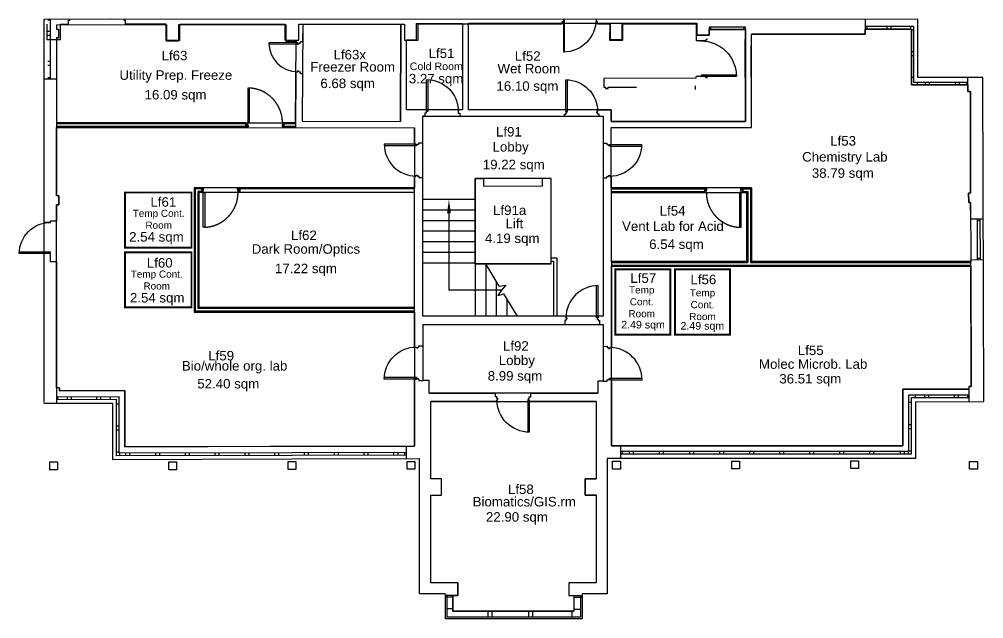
# Model space of a CAD drawing. Header units: millimetres. Extents: x 0 to 43983, y 255 to 59000.
# Drawn here: x 1991 to 27384, y 255 to 16037 of the extents above; entities that cross this region are included whole.
import ezdxf

# ---------------------------------------------------------------- set-up
doc = ezdxf.new("R2010")
doc.units = ezdxf.units.MM
doc.linetypes.add('DASHED', pattern=[19.05, 12.7, -6.35])
for name, color, linetype in [('DOORS', 2, 'Continuous'), ('entire BUILDING-OUTLINE', 5, 'Continuous'), ('EXTERNAL WALLS', 1, 'Continuous'), ('INTERNAL WALLS', 3, 'Continuous'), ('OTHER-DETAIL', 9, 'Continuous'), ('ROOM NAME', 4, 'Continuous'), ('ROOM NUMBER', 7, 'Continuous'), ('STAIRS', 2, 'Continuous'), ('TEXT AREA', 6, 'Continuous'), ('TRWPL_P_FLOOR FINISHES', 1, 'Continuous'), ('WINDOWS', 4, 'Continuous')]:
    doc.layers.add(name, color=color, linetype=linetype)
doc.styles.add('CCCU STANDARD', font='arial.ttf')

# ---------------------------------------------------------------- blocks, each defined once
blk = doc.blocks.new('H1', base_point=(1, 0))
at = {"layer": 'DOORS'}
for p, q in [((1, 1), (0, 1)), ((1, 0.95), (0.001251, 0.95)), ((1, 1), (1, 0.95))]:
    blk.add_line(p, q, dxfattribs=at)
blk.add_arc((1, 1), 1, 180, 270, dxfattribs=at)
blk = doc.blocks.new('A$C76441E63')
at = {"layer": 'DOORS'}
for p, q in [((0, 842), (842, 842)), ((0, 812), (0, 842)), ((841, 812), (0, 812))]:
    blk.add_line(p, q, dxfattribs=at)
blk.add_arc((0, 842), 842, 270, 0, dxfattribs=at)

msp = doc.modelspace()

# ---------------------------------------------------------------- linework, layer by layer
for p, q in [((2795, 4382), (3000, 4382)), ((2795, 4177), (2795, 4382)), ((3000, 4382), (3000, 4177)), ((5926, 4384), (6131, 4384)), ((5926, 4179), (5926, 4384)), ((6131, 4384), (6131, 4179)), ((9068, 4391), (9273, 4391)), ((9068, 4186), (9068, 4391)), ((9273, 4391), (9273, 4186)), ((12202, 4398), (12407, 4398)), ((12202, 4193), (12202, 4398)), ((12407, 4398), (12407, 4193)), ((17613, 4401), (17818, 4401)), ((17613, 4196), (17613, 4401)), ((17818, 4401), (17818, 4196)), ((20753, 4405), (20958, 4405)), ((20753, 4200), (20753, 4405)), ((20958, 4405), (20958, 4200)), ((23886, 4411), (24091, 4411)), ((23886, 4206), (23886, 4411)), ((24091, 4411), (24091, 4206)), ((27013, 4395), (27218, 4395)), ((27013, 4190), (27013, 4395)), ((27218, 4395), (27218, 4190)), ((3000, 4177), (2795, 4177)), ((6131, 4179), (5926, 4179)), ((9273, 4186), (9068, 4186)), ((12407, 4193), (12202, 4193)), ((17818, 4196), (17613, 4196)), ((20958, 4200), (20753, 4200)), ((24091, 4206), (23886, 4206)), ((27218, 4190), (27013, 4190))]:
    msp.add_line(p, q)
at = {"layer": 'DOORS'}
for p, q in [((16284, 15977), (16319, 15977)), ((17213, 15980), (17178, 15980)), ((20065, 14535), (19815, 14535)), ((20065, 14500), (20065, 14535))]:
    msp.add_line(p, q, dxfattribs=at)
at = {"layer": 'DOORS', "linetype": 'DASHED', "ltscale": 500}
for p, q in [((7958, 13188), (7958, 13312)), ((8966, 13188), (8966, 13312)), ((6788, 11600), (6788, 11476)), ((7796, 11600), (7796, 11476)), ((20034, 11600), (20034, 11476)), ((21042, 11600), (21042, 11476))]:
    msp.add_line(p, q, dxfattribs=at)
for points in [[(8005, 13312), (8049, 13312), (8049, 14226), (8005, 14226)], [(7970, 13312), (8002, 13312), (8002, 13188), (7970, 13188)], [(8002, 13253), (8015, 13253), (8015, 13208), (8002, 13208)], [(8922, 13253), (8909, 13253), (8909, 13208), (8922, 13208)], [(8954, 13312), (8922, 13312), (8922, 13188), (8954, 13188)], [(6800, 11476), (6832, 11476), (6832, 11600), (6800, 11600)], [(6832, 11536), (6845, 11536), (6845, 11581), (6832, 11581)], [(6835, 11476), (6879, 11476), (6879, 10562), (6835, 10562)], [(7752, 11536), (7739, 11536), (7739, 11581), (7752, 11581)], [(7784, 11476), (7752, 11476), (7752, 11600), (7784, 11600)], [(20046, 11476), (20078, 11476), (20078, 11600), (20046, 11600)], [(20078, 11536), (20091, 11536), (20091, 11581), (20078, 11581)], [(20995, 11476), (20951, 11476), (20951, 10562), (20995, 10562)], [(20998, 11536), (20985, 11536), (20985, 11581), (20998, 11581)], [(21030, 11476), (20998, 11476), (20998, 11600), (21030, 11600)]]:
    msp.add_lwpolyline(points, close=True, dxfattribs=at)
for centre, start, end in [((8005, 13312), 0, 87.2439), ((6835, 11476), 272.7561, 0), ((20995, 11476), 180, 267.2439)]:
    msp.add_arc(centre, 915, start, end, dxfattribs=at)
at = {"layer": 'entire BUILDING-OUTLINE'}
for p, q in [((4611, 5323), (4541, 5323)), ((4611, 5218), (4541, 5218))]:
    msp.add_line(p, q, dxfattribs=at)
at = {"layer": 'EXTERNAL WALLS'}
for p, q in [((2640, 16034), (2638, 5957)), ((25649, 16037), (2640, 16034)), ((3288, 15910), (3288, 16015)), ((3288, 16015), (3328, 16015)), ((4744, 16012), (4784, 16012)), ((4784, 15907), (4784, 16012)), ((24264, 16037), (24264, 15648)), ((25649, 14502), (25649, 16037)), ((2715, 15910), (2713, 15506)), ((5867, 15889), (2967, 15885)), ((2967, 15885), (2967, 15775)), ((2967, 15775), (3027, 15775)), ((3027, 15775), (3027, 15545)), ((3076, 15505), (3078, 15910)), ((3078, 15910), (3288, 15910)), ((5857, 15906), (4784, 15908)), ((5857, 15481), (5857, 15906)), ((5867, 15889), (5868, 15459)), ((9007, 15894), (6182, 15890)), ((6182, 15890), (6183, 15460)), ((6217, 15907), (8989, 15910)), ((6217, 15482), (6217, 15907)), ((8989, 15485), (8989, 15910)), ((9007, 15894), (9008, 15464)), ((9354, 15485), (9354, 15910)), ((9354, 15910), (12130, 15910)), ((9452, 15895), (9450, 15454)), ((12037, 15899), (9452, 15895)), ((12130, 15910), (12130, 15485)), ((12448, 15496), (12448, 15928)), ((12448, 15928), (13660, 15928)), ((12495, 15485), (12495, 15915)), ((12495, 15915), (14193, 15915)), ((13819, 15932), (17545, 15932)), ((16284, 15917), (16284, 15977)), ((16284, 15917), (16284, 15977)), ((17213, 15920), (17213, 15980)), ((17545, 15932), (17545, 15502)), ((17860, 15502), (17860, 15932)), ((17860, 15932), (19826, 15932)), ((19826, 15616), (19826, 15932)), ((20151, 15833), (20151, 15616)), ((2713, 15506), (3076, 15505)), ((2967, 15545), (2971, 11385)), ((2967, 15545), (3027, 15545)), ((12186, 15496), (12448, 15496)), ((17545, 15502), (17860, 15502)), ((20151, 15616), (19826, 15616)), ((24264, 15648), (21266, 15648)), ((6217, 15482), (5857, 15481)), ((6183, 15460), (5868, 15459)), ((8989, 15485), (9354, 15485)), ((9008, 15464), (9280, 15465)), ((9280, 15465), (9279, 15415)), ((9279, 15415), (9323, 15414)), ((9323, 15390), (9323, 15414)), ((9323, 15390), (9357, 15390)), ((9357, 15414), (9397, 15414)), ((9357, 15414), (9357, 15390)), ((9398, 15454), (9397, 15414)), ((9398, 15454), (9450, 15454)), ((12130, 15485), (12495, 15485)), ((27362, 14501), (25649, 14502)), ((26968, 14135), (26967, 14502)), ((27384, 5972), (27362, 14501)), ((2968, 14458), (2638, 14457)), ((27033, 14135), (26968, 14135)), ((27040, 11456), (27033, 14135)), ((16382, 13610), (16382, 13654)), ((16406, 13610), (16382, 13610)), ((12396, 12752), (12440, 12752)), ((12440, 12752), (12440, 12728)), ((17536, 12714), (17536, 12738)), ((17536, 12738), (17578, 12738)), ((12396, 7409), (12396, 11910)), ((27040, 11456), (26982, 11455)), ((26988, 11213), (26982, 11455)), ((3028, 11385), (2971, 11385)), ((3028, 11385), (3036, 11155)), ((27040, 11213), (26988, 11213)), ((27041, 10783), (27040, 11213)), ((2971, 11155), (2970, 10723)), ((3036, 11155), (2971, 11155)), ((2806, 10688), (2640, 10688)), ((2970, 10723), (2806, 10723)), ((2806, 10723), (2806, 10688)), ((27041, 10783), (27371, 10783)), ((2810, 9868), (2640, 9869)), ((2810, 9653), (2810, 9868)), ((2970, 9653), (2810, 9653)), ((2970, 9653), (2968, 5928)), ((27044, 9708), (27374, 9709)), ((27053, 6368), (27044, 9708)), ((17234, 8178), (17210, 8178)), ((17234, 8223), (17234, 8178)), ((12396, 4801), (12396, 6562)), ((12396, 6562), (12447, 6562)), ((12447, 6562), (12447, 6586)), ((17504, 6543), (17504, 6567)), ((17538, 6567), (17538, 6543)), ((17538, 6543), (17582, 6543)), ((26988, 6367), (27053, 6368)), ((26988, 6367), (26988, 5972)), ((3048, 6333), (2968, 6333)), ((2968, 6098), (4611, 6102)), ((2998, 6098), (2998, 6028)), ((3048, 6333), (3048, 6258)), ((3048, 6258), (4771, 6262)), ((3248, 6099), (3248, 6029)), ((3353, 6099), (3353, 6029)), ((4028, 6101), (4028, 6031)), ((4133, 6101), (4133, 6031)), ((4383, 6101), (4383, 6031)), ((4611, 6102), (4611, 4620)), ((4771, 6262), (4771, 4780)), ((25252, 6298), (26988, 6302)), ((25255, 4807), (25252, 6298)), ((2638, 5927), (4441, 5931)), ((2968, 6028), (4541, 6032)), ((4441, 5931), (4441, 4449)), ((4541, 6032), (4541, 4550)), ((4611, 5903), (4541, 5903)), ((12824, 3935), (12824, 5975)), ((15420, 6019), (15396, 6019)), ((15420, 5975), (15420, 6019)), ((25593, 5969), (27384, 5972)), ((25596, 4475), (25593, 5969)), ((4611, 4638), (4541, 4638)), ((4611, 4620), (9171, 4634)), ((4629, 4620), (4629, 4550)), ((4771, 4780), (9171, 4794)), ((4791, 4621), (4791, 4551)), ((4896, 4621), (4896, 4551)), ((5575, 4623), (5575, 4553)), ((5680, 4623), (5680, 4553)), ((6359, 4626), (6359, 4556)), ((6464, 4626), (6464, 4556)), ((7143, 4628), (7143, 4558)), ((7248, 4628), (7248, 4558)), ((7927, 4630), (7927, 4560)), ((8032, 4631), (8032, 4561)), ((8711, 4633), (8711, 4563)), ((8816, 4633), (8816, 4563)), ((9171, 4794), (12176, 4801)), ((9171, 4634), (12176, 4641)), ((9495, 4635), (9495, 4565)), ((9600, 4636), (9600, 4566)), ((10279, 4638), (10279, 4568)), ((10384, 4638), (10384, 4568)), ((11063, 4640), (11063, 4570)), ((11168, 4641), (11168, 4571)), ((11847, 4643), (11847, 4573)), ((11956, 4640), (11956, 4570)), ((12136, 4641), (12136, 4571)), ((12176, 4801), (12396, 4801)), ((12176, 4801), (12176, 4471)), ((17582, 4807), (25255, 4807)), ((17822, 4807), (17822, 4475)), ((4441, 4449), (9172, 4464)), ((4541, 4550), (9171, 4564)), ((9172, 4564), (12176, 4571)), ((9172, 4464), (12528, 4471)), ((12528, 907), (12528, 4471)), ((20945, 4475), (17472, 4475)), ((17472, 4475), (17472, 907)), ((25596, 4475), (20945, 4475)), ((13109, 3935), (12824, 3935)), ((13109, 3510), (13109, 3935)), ((16891, 3510), (16891, 3935)), ((16891, 3935), (17176, 3935)), ((12824, 1197), (12824, 3510)), ((12824, 3510), (13109, 3510)), ((17176, 3510), (16891, 3510)), ((17176, 3510), (17176, 1197)), ((13536, 1197), (12824, 1197)), ((13536, 1197), (13536, 867)), ((17176, 1197), (16462, 1197)), ((16462, 1197), (16462, 867)), ((13203, 907), (12528, 907)), ((13203, 907), (13203, 255)), ((13536, 867), (13203, 867)), ((16462, 867), (16809, 867)), ((16809, 907), (16809, 255)), ((17472, 907), (16809, 907)), ((16809, 255), (13203, 255))]:
    msp.add_line(p, q, dxfattribs=at)
for points in [[(14193, 15915), (16284, 15917)], [(17213, 15920), (17536, 15916), (17535, 15489), (17884, 15490), (17882, 15918), (19814, 15914), (19815, 15466)]]:
    msp.add_lwpolyline(points, dxfattribs=at)
at = {"layer": 'INTERNAL WALLS'}
for p, q in [((12037, 15899), (12028, 13348)), ((13660, 15928), (13660, 13654)), ((13819, 13654), (13819, 15932)), ((21114, 13344), (21114, 15833)), ((12186, 13656), (12186, 15496)), ((20115, 15501), (20065, 15501)), ((20065, 15501), (20065, 15466)), ((21266, 13188), (21266, 15648)), ((20065, 15466), (19815, 15466)), ((21256, 15337), (21256, 14526)), ((9275, 14655), (9266, 13188)), ((9275, 14655), (9319, 14654)), ((9319, 14678), (9353, 14678)), ((9319, 14678), (9319, 14654)), ((9353, 14654), (9353, 14678)), ((9353, 14654), (9393, 14654)), ((9392, 14614), (9393, 14654)), ((9392, 14614), (9444, 14614)), ((9444, 14614), (9437, 13358)), ((19815, 14485), (17385, 14479)), ((19815, 14485), (19815, 14535)), ((20115, 14500), (20065, 14500)), ((17384, 14246), (17427, 14246)), ((17427, 14246), (17427, 14211)), ((17497, 14211), (17497, 14246)), ((17497, 14246), (18241, 14246)), ((19791, 14185), (19791, 14284)), ((17427, 14211), (17497, 14211)), ((12715, 13656), (12186, 13656)), ((12614, 12786), (12614, 13486)), ((12614, 12786), (12614, 13486)), ((12677, 13486), (12614, 13486)), ((12677, 13486), (12677, 13571)), ((12677, 13571), (12715, 13571)), ((12715, 13571), (12715, 13656)), ((13660, 13654), (13550, 13654)), ((13550, 13654), (13550, 13569)), ((13550, 13569), (13587, 13569)), ((13587, 13569), (13587, 13486)), ((13587, 13486), (16342, 13486)), ((16382, 13654), (13819, 13654)), ((16342, 13486), (16342, 13536)), ((16342, 13536), (16382, 13536)), ((16382, 13536), (16382, 13576)), ((16382, 13576), (16406, 13576)), ((16406, 13576), (16406, 13610)), ((17193, 13576), (17193, 13610)), ((17193, 13610), (17217, 13610)), ((17217, 13576), (17193, 13576)), ((17217, 13610), (17217, 13654)), ((17217, 13654), (17577, 13654)), ((17217, 13536), (17217, 13576)), ((17257, 13536), (17217, 13536)), ((17257, 13486), (17257, 13536)), ((17257, 13486), (17362, 13486)), ((17362, 13486), (17362, 12772)), ((17577, 13654), (17577, 13344)), ((7958, 13312), (2969, 13312)), ((7958, 13285), (2969, 13285)), ((7958, 13215), (2969, 13215)), ((9266, 13312), (8966, 13312)), ((9266, 13285), (8966, 13285)), ((9266, 13215), (8966, 13215)), ((9437, 13358), (12028, 13348)), ((17577, 13344), (21114, 13344)), ((7958, 13188), (2969, 13188)), ((9266, 13188), (8966, 13188)), ((9266, 13188), (12396, 13177)), ((12396, 12752), (12396, 13177)), ((17578, 12738), (17578, 13188)), ((17578, 13188), (21266, 13188)), ((12440, 12728), (12474, 12728)), ((12474, 12728), (12474, 12752)), ((12474, 12752), (12514, 12752)), ((12514, 12752), (12514, 12786)), ((12514, 12786), (12614, 12786)), ((17362, 12772), (17462, 12772)), ((17462, 12772), (17462, 12738)), ((17462, 12738), (17502, 12738)), ((17502, 12738), (17502, 12714)), ((17502, 12714), (17536, 12714)), ((12396, 7409), (12396, 11910)), ((12396, 11910), (12440, 11910)), ((12440, 11910), (12440, 11934)), ((12440, 11934), (12474, 11934)), ((12474, 11934), (12474, 11910)), ((12474, 11910), (12514, 11910)), ((12514, 11910), (12514, 11876)), ((12514, 11876), (12614, 11876)), ((12614, 8223), (12614, 11876)), ((13993, 9595), (13993, 11845)), ((13993, 11845), (14218, 11845)), ((14218, 11645), (14218, 11845)), ((15993, 11845), (15768, 11845)), ((15768, 11650), (15768, 11845)), ((15993, 9595), (15993, 11845)), ((17362, 11866), (17362, 8223)), ((17362, 11866), (17462, 11866)), ((17462, 11866), (17462, 11900)), ((17462, 11900), (17502, 11900)), ((17502, 11900), (17502, 11924)), ((17502, 11924), (17536, 11924)), ((17536, 11924), (17536, 11900)), ((17536, 11900), (17578, 11900)), ((17578, 11900), (17581, 7395)), ((6788, 11600), (6594, 11600)), ((6594, 11600), (6594, 8328)), ((6788, 11573), (6621, 11573)), ((6621, 11573), (6621, 8355)), ((6788, 11503), (6691, 11503)), ((6691, 11503), (6691, 8425)), ((6788, 11476), (6718, 11476)), ((6718, 11476), (6718, 8452)), ((12396, 11600), (7796, 11600)), ((12396, 11573), (7796, 11573)), ((12396, 11476), (7796, 11476)), ((14218, 11645), (15768, 11650)), ((17578, 11600), (20034, 11600)), ((17578, 11573), (20034, 11573)), ((17578, 11503), (20034, 11503)), ((17578, 11476), (20034, 11476)), ((21042, 11600), (21266, 11600)), ((21042, 11573), (21239, 11573)), ((21042, 11503), (21169, 11503)), ((21042, 11476), (21142, 11476)), ((21142, 11476), (21142, 9658)), ((21169, 11503), (21169, 9631)), ((21239, 11573), (21239, 9631)), ((21266, 11600), (21266, 9658)), ((6594, 9902), (6594, 8452)), ((17580, 9658), (21142, 9658)), ((21266, 9658), (27044, 9658)), ((15993, 9595), (13993, 9595)), ((17580, 9631), (21169, 9631)), ((17580, 9561), (27044, 9561)), ((17580, 9534), (27045, 9534)), ((21239, 9631), (27044, 9631)), ((12396, 8425), (6691, 8425)), ((12396, 8452), (6718, 8452)), ((12396, 8328), (6594, 8328)), ((12396, 8355), (6621, 8355)), ((16385, 8223), (12614, 8223)), ((16385, 8223), (16385, 8178)), ((16385, 8178), (16409, 8178)), ((16409, 8144), (16385, 8144)), ((16385, 8144), (16385, 8104)), ((16409, 8178), (16409, 8144)), ((17210, 8178), (17210, 8144)), ((17210, 8144), (17234, 8144)), ((17362, 8223), (17234, 8223)), ((17234, 8144), (17234, 8104)), ((12622, 7443), (12622, 8001)), ((12622, 8001), (16353, 8001)), ((16385, 8104), (16353, 8104)), ((16353, 8104), (16353, 8001)), ((17234, 8104), (17266, 8104)), ((17266, 8104), (17266, 8001)), ((17266, 8001), (17366, 8001)), ((17366, 8001), (17366, 7426)), ((12396, 7409), (12447, 7409)), ((12447, 7409), (12447, 7385)), ((12447, 7385), (12481, 7385)), ((12481, 7385), (12481, 7409)), ((12481, 7409), (12515, 7409)), ((12515, 7409), (12515, 7443)), ((12515, 7443), (12622, 7443)), ((17366, 7426), (17469, 7427)), ((17469, 7427), (17469, 7395)), ((17469, 7395), (17504, 7395)), ((17504, 7395), (17504, 7371)), ((17504, 7371), (17538, 7371)), ((17538, 7371), (17538, 7395)), ((17538, 7395), (17581, 7395)), ((12447, 6586), (12481, 6586)), ((12481, 6586), (12481, 6562)), ((12481, 6562), (12515, 6562)), ((12515, 6562), (12515, 6528)), ((12515, 6528), (12622, 6528)), ((12782, 6528), (12622, 6528)), ((12782, 6198), (12782, 6528)), ((17366, 6511), (17226, 6511)), ((17226, 6511), (17226, 6198)), ((17366, 6511), (17469, 6511)), ((17469, 6511), (17469, 6543)), ((17469, 6543), (17504, 6543)), ((17498, 6551), (17538, 6567)), ((17582, 6543), (17582, 4807)), ((12782, 6198), (14531, 6198)), ((14531, 6093), (14531, 6198)), ((15456, 6093), (15456, 6198)), ((15456, 6198), (17226, 6198)), ((14567, 5975), (12824, 5975)), ((14567, 6093), (14531, 6093)), ((14567, 6053), (14567, 6093)), ((14591, 6053), (14567, 6053)), ((14567, 5975), (14567, 6019)), ((14567, 6019), (14591, 6019)), ((14591, 6019), (14591, 6053)), ((15396, 6019), (15396, 6053)), ((15396, 6053), (15420, 6053)), ((15420, 6053), (15420, 6093)), ((15420, 6093), (15456, 6093)), ((17176, 5975), (15420, 5975)), ((17176, 5975), (17176, 3935))]:
    msp.add_line(p, q, dxfattribs=at)
at = {"layer": 'INTERNAL WALLS', "linetype": 'Continuous'}
msp.add_line((21096, 15508), (21096, 14501), dxfattribs=at)
at = {"layer": 'INTERNAL WALLS'}
msp.add_lwpolyline([(17385, 14479), (17384, 14246)], dxfattribs=at)
at = {"layer": 'INTERNAL WALLS', "const_width": 50}
for points in [[(4774, 11476), (4774, 10026), (6524, 10026), (6524, 11476)], [(4774, 8452), (4774, 9902), (6524, 9902), (6524, 8452)], [(17682, 7736), (17682, 9451), (19132, 9451), (19132, 7736)], [(19256, 7736), (19256, 9451), (20706, 9451), (20706, 7736)]]:
    msp.add_lwpolyline(points, close=True, dxfattribs=at)
at = {"layer": 'OTHER-DETAIL', "linetype": 'Continuous'}
for p, q in [((15993, 9760), (16143, 9760)), ((15993, 9670), (16053, 9670)), ((16053, 9670), (16053, 8223)), ((16143, 9760), (16143, 8223))]:
    msp.add_line(p, q, dxfattribs=at)
at = {"layer": 'STAIRS', "linetype": 'Continuous'}
for p, q in [((13993, 11295), (12614, 11295)), ((13993, 11014), (12614, 11014)), ((13993, 10735), (12614, 10735)), ((13993, 10456), (12614, 10456)), ((13993, 10177), (12614, 10177)), ((13993, 9898), (12614, 9898)), ((13993, 9619), (12614, 9619)), ((13993, 9595), (13993, 8223)), ((14272, 9595), (14272, 8223)), ((14630, 9008), (14272, 9595)), ((14551, 9138), (14551, 8223)), ((14690, 8909), (14587, 8767)), ((14630, 9008), (14804, 9035)), ((14804, 9035), (14690, 8909)), ((14587, 8767), (14750, 8810)), ((15109, 8223), (14750, 8810)), ((14830, 8681), (14830, 8223))]:
    msp.add_line(p, q, dxfattribs=at)
at = {"layer": 'STAIRS'}
for p in [(13303, 10995), (14690, 8909)]:
    msp.add_line(p, (13303, 8909), dxfattribs=at)
msp.add_lwpolyline([(13303, 11295, 0, 100, 0), (13303, 10932, 100, 100, 0)], format="xyseb", dxfattribs=at)
at = {"layer": 'TRWPL_P_FLOOR FINISHES'}
for points in [[(9266, 13312), (9280, 15465), (9008, 15464), (9007, 15894), (6182, 15890), (6183, 15460), (5868, 15459), (5867, 15889), (2967, 15885), (2967, 15775), (3027, 15775), (3027, 15545), (2967, 15545), (2969, 13312)], [(12037, 15899), (9452, 15895), (9437, 13358), (12028, 13348)], [(12186, 13656), (12186, 15496), (12448, 15496), (12448, 15928), (13660, 15928), (13660, 13654)], [(13819, 13654), (13819, 15932), (19826, 15932), (19826, 15616), (20151, 15616), (20151, 15768), (21114, 15768), (21114, 13344), (17578, 13344), (17577, 13654)], [(27044, 9708), (27044, 9658), (21266, 9658), (21266, 11600), (17578, 11600), (17578, 13188), (21266, 13188), (21266, 15648), (24264, 15648), (24264, 15648), (24264, 15781), (25479, 15781), (25479, 14311), (26967, 14310), (26968, 14135), (27033, 14135), (27040, 11456), (26982, 11455), (26988, 11213), (27040, 11213)], [(17362, 8223), (12614, 8223), (12614, 13486), (17362, 13486)], [(12396, 4801), (4771, 4780), (4771, 4780), (4771, 6262), (3048, 6258), (3048, 6333), (2968, 6333), (2971, 11155), (3036, 11155), (3028, 11385), (2971, 11385), (2969, 13188), (12396, 13177), (12396, 11600), (6594, 11600), (6594, 8328), (12396, 8328)], [(15993, 9595), (15993, 11845), (13993, 11845), (13993, 9595)], [(12396, 8452), (12396, 11476), (6718, 11476), (6718, 8452)], [(17580, 9658), (17580, 11476), (21142, 11476), (21142, 9658)], [(17582, 4807), (17580, 9534), (27045, 9534), (27053, 6368), (26988, 6367), (26988, 6302), (25252, 6298), (25255, 4807)], [(17226, 6198), (12782, 6198), (12782, 6528), (12622, 6528), (12622, 8001), (17366, 8001), (17366, 6511), (17226, 6511)], [(17176, 1197), (16462, 1197), (16462, 867), (16595, 867), (16595, 452), (13409, 452), (13409, 867), (13536, 867), (13536, 1197), (12824, 1197), (12824, 3510), (13109, 3510), (13109, 3935), (12824, 3935), (12824, 5975), (17176, 5975), (17176, 3935), (16891, 3935), (16891, 3510), (17176, 3510)]]:
    msp.add_lwpolyline(points, close=True, dxfattribs=at)
at = {"layer": 'WINDOWS'}
for p, q in [((2807, 16017), (2742, 16017)), ((4422, 16037), (2807, 16035)), ((2807, 16035), (2808, 14458)), ((21114, 15833), (20151, 15833)), ((21114, 15768), (20151, 15768)), ((20191, 15833), (20191, 15768)), ((21069, 15768), (21069, 15833)), ((25544, 15846), (24264, 15846)), ((25479, 15781), (24264, 15781)), ((24309, 15846), (24309, 15781)), ((24829, 15846), (24829, 15781)), ((24934, 15846), (24934, 15781)), ((25459, 15846), (25459, 15781)), ((25479, 14311), (25479, 15781)), ((25479, 15763), (25544, 15763)), ((25544, 14376), (25544, 15846)), ((2807, 15717), (2742, 15717)), ((2807, 15612), (2742, 15612)), ((25479, 15190), (25544, 15190)), ((25479, 15085), (25544, 15085)), ((2808, 14923), (2743, 14923)), ((2808, 14818), (2743, 14818)), ((2808, 14493), (2743, 14493)), ((25479, 14510), (25544, 14510)), ((26967, 14310), (25479, 14311)), ((26967, 14375), (25544, 14376)), ((25638, 14311), (25638, 14376)), ((25853, 14311), (25853, 14376)), ((25958, 14311), (25958, 14376)), ((26638, 14310), (26638, 14375)), ((26743, 14310), (26743, 14375)), ((26943, 14310), (26943, 14375)), ((27219, 9708), (27216, 10783)), ((27216, 10743), (27286, 10743)), ((27286, 10783), (27289, 9708)), ((27219, 9748), (27289, 9748)), ((25412, 6149), (26988, 6152)), ((25415, 4655), (25412, 6149)), ((25575, 6149), (25575, 6079)), ((25822, 6149), (25822, 6079)), ((25927, 6150), (25927, 6080)), ((26602, 6151), (26602, 6081)), ((26707, 6151), (26707, 6081)), ((26954, 6152), (26954, 6082)), ((25413, 5956), (25483, 5956)), ((25483, 6079), (26988, 6082)), ((25486, 4585), (25483, 6079)), ((25414, 5366), (25484, 5366)), ((25414, 5261), (25484, 5261)), ((20945, 4655), (17822, 4655)), ((20945, 4585), (17822, 4585)), ((17862, 4655), (17862, 4585)), ((18053, 4655), (18053, 4585)), ((18158, 4655), (18158, 4585)), ((18841, 4655), (18841, 4585)), ((18946, 4655), (18946, 4585)), ((19634, 4655), (19634, 4585)), ((19739, 4655), (19739, 4585)), ((20425, 4655), (20425, 4585)), ((20530, 4655), (20530, 4585)), ((25415, 4655), (20945, 4655)), ((25486, 4585), (20945, 4585)), ((21216, 4655), (21216, 4585)), ((21321, 4655), (21321, 4585)), ((22007, 4655), (22007, 4585)), ((22112, 4655), (22112, 4585)), ((22798, 4655), (22798, 4585)), ((22903, 4655), (22903, 4585)), ((23589, 4655), (23589, 4585)), ((23694, 4655), (23694, 4585)), ((24380, 4655), (24380, 4585)), ((24485, 4655), (24485, 4585)), ((25186, 4655), (25186, 4585)), ((25291, 4655), (25291, 4585)), ((25397, 4655), (25397, 4585)), ((25415, 4671), (25485, 4671)), ((13409, 827), (13203, 827)), ((13248, 867), (13248, 300)), ((13409, 867), (13409, 452)), ((16595, 867), (16595, 452)), ((16595, 827), (16809, 827)), ((16764, 867), (16764, 300)), ((13409, 512), (13248, 512)), ((16595, 510), (16764, 510)), ((16764, 300), (13248, 300)), ((13409, 452), (16595, 452)), ((14325, 452), (14325, 300)), ((14430, 452), (14430, 300)), ((15400, 452), (15400, 300)), ((15505, 452), (15505, 300)), ((16535, 452), (16535, 300))]:
    msp.add_line(p, q, dxfattribs=at)

# ---------------------------------------------------------------- block references
at = {"layer": 'DOORS'}
for name, p, xscale, yscale, zscale, rotation in [('A$C76441E63', (17178, 16034), -1.02046116348356, 1.02046116348356, 1.020461163638735, 90), ('H1', (9319, 14654), 760.0000000006773, 760.0000000006773, 817.2043010760497, 359.6469895008931), ('A$C76441E63', (19940, 15466), -1.105000451914845, 1.105000452138481, 1.105000450987757, 180.0387792263662), ('H1', (13550, 13614), -835.002395206131, 835.002395206131, 897.8520378560705, 90), ('H1', (17217, 13610), -835, 835, 897.8494623655915, 90), ('H1', (2810, 10688), -819.2215461179148, 819.2215461181477, 880.883382922499, 180), ('H1', (16385, 8178), 849, 849, 912.9032258064517, 270), ('H1', (12447, 7409), -847, 847, 910.7526881720431, 180), ('H1', (17538, 7395), 851.2258200582583, 851.2258200582583, 915.2965807076844, 180)]:
    msp.add_blockref(name, p, dxfattribs=dict(at, xscale=xscale, yscale=yscale, zscale=zscale, rotation=rotation))
for p, xscale, yscale, zscale in [((12440, 11910), 842, 842, 905.3763440860216), ((17536, 11900), -837.7714171949774, 837.7714171949774, 900.8294808548145)]:
    msp.add_blockref('H1', p, dxfattribs=dict(at, xscale=xscale, yscale=yscale, zscale=zscale))
at = {"layer": 'INTERNAL WALLS', "xscale": -853, "yscale": 853, "zscale": 917.204301075269, "rotation": 270}
msp.add_blockref('H1', (14567, 6019), dxfattribs=at)

# ---------------------------------------------------------------- texts
at = {"layer": 'ROOM NAME', "attachment_point": 5, "style": 'CCCU STANDARD'}
for s, insert, char_height, width in [('Freezer Room', (10768, 14783), 250, 2530), ('Cold Room', (12970, 14798), 200, 1500.13), ('Wet Room', (15408, 14737), 250, 2146.74), ('Utility Prep. Freeze', (6114, 14531), 250, 3612.39), ('Lobby', (14927, 12642), 250, 2283.12), ('Chemistry Lab', (23728, 12379), 250, 2920.92), ('Temp Cont. Room', (5661, 10771), 187.5, 1658.56), ('Lift', (15026, 10658), 250, 2283.12), ('Vent Lab for Acid', (19201, 10588), 250, 3125.14), ('Dark Room/Optics', (9538, 9952), 250, 3402.47), ('Temp Cont. Room', (5609, 9171), 187.5, 1658.56), ('Temp Cont. Room', (18379, 8598), 187.5, 1262.75), ('Temp Cont. Room', (19979, 8523), 187.5, 1262.75), ('Lobby', (15092, 7021), 250, 2283.12), ('Bio/whole org. lab', (7661, 6876), 250, 3441.07), ('Molec Microb. Lab', (22893, 6958), 250, 3696), ('Biomatics/GIS.rm', (15287, 3335), 250, 2266.14)]:
    msp.add_mtext(s, dxfattribs=dict(at, insert=insert, char_height=char_height, width=width))
at = {"layer": 'ROOM NUMBER', "char_height": 250, "attachment_point": 5, "style": 'CCCU STANDARD'}
for s, insert in [('Lf63x', (10692, 15104)), ('Lf51', (13108, 15141)), ('Lf63', (6078, 15079)), ('Lf52', (15377, 15068)), ('Lf91', (14883, 13074)), ('Lf53', (23681, 12835)), ('Lf61', (5783, 11225)), ('Lf91a', (14902, 11007)), ('Lf54', (19193, 10993)), ('Lf62', (9484, 10348)), ('Lf60', (5688, 9623)), ('Lf57', (18421, 9221)), ('Lf56', (20003, 9184)), ('Lf92', (15066, 7435)), ('Lf55', (22829, 7320)), ('Lf59', (7306, 7179)), ('Lf58', (15197, 3661))]:
    msp.add_mtext_dynamic_manual_height_columns(s, width=1372.8, gutter_width=1250, heights=[0], dxfattribs=dict(at, insert=insert))
at = {"layer": 'TEXT AREA', "width": 3289.27, "attachment_point": 5, "style": 'CCCU STANDARD'}
for s, insert, char_height in [('6.68 sqm', (10636, 14313), 250), ('3.27 sqm', (12965, 14437), 250), ('16.10 sqm', (15370, 14242), 250), ('16.09 sqm', (6104, 14014), 250), ('19.22 sqm', (15010, 12176), 250), ('38.79 sqm', (23674, 11951), 250), ('2.54 sqm', (5601, 10272), 250), ('4.19 sqm', (14969, 10234), 250), ('6.54 sqm', (19294, 10077), 250), ('17.22 sqm', (9538, 9440), 250), ('2.54 sqm', (5622, 8669), 250), ('2.49 sqm', (18414, 7967), 200), ('2.49 sqm', (19976, 7936), 200), ('8.99 sqm', (15042, 6611), 250), ('36.51 sqm', (22818, 6536), 250), ('52.40 sqm', (7493, 6405), 250), ('22.90 sqm', (15093, 2898), 250)]:
    msp.add_mtext(s, dxfattribs=dict(at, insert=insert, char_height=char_height))

doc.saveas('drawing.dxf')
